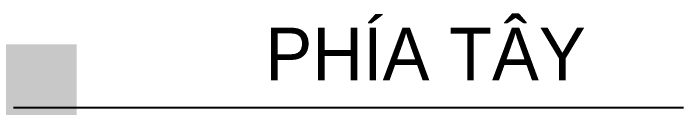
# Model space of a CAD drawing. Header units: millimetres. Extents: x 563079 to 571925, y 2063830 to 2067381.
# Drawn here: x 570762.14 to 570781.26, y 2066957.16 to 2066959.84 of the extents above; entities that cross this region are included whole.
import ezdxf

# ---------------------------------------------------------------- set-up
doc = ezdxf.new("R2010")
doc.units = ezdxf.units.MM
doc.header["$MEASUREMENT"] = 0
doc.layers.add('MC', color=7, linetype='Continuous')
doc.styles.add('KTEN', font='')
doc.styles.add('TIEUDE', font='', dxfattribs={"width": 0.8})
doc.styles.get('KTEN').set_extended_font_data('.VnAvantH')
doc.styles.get('TIEUDE').set_extended_font_data('.VnAvantH')
doc.dimstyles.new('DIM3', dxfattribs={"dimscale": 1.2, "dimtxt": 1.2, "dimasz": 0.4, "dimexe": 0, "dimexo": 0, "dimgap": 0.3, "dimtad": 1, "dimzin": 0, "dimdsep": 46, "dimtxsty": 'TIEUDE', "dimblk1": 'BOXFILLED', "dimblk2": 'BOXFILLED', "dimsah": 1, "dimcen": 0.09, "dimdle": 0.8, "dimclrd": 9, "dimclre": 9, "dimclrt": 7, "dimadec": 1, "dimazin": 0, "dimtfac": 1, "dimtmove": 2, "dimatfit": 3, "dimldrblk": 'BOXFILLED', "dimfxl": 1, "dimtolj": 1, "dimtzin": 0, "dimarcsym": 0})

# ---------------------------------------------------------------- blocks, each defined once
blk = doc.blocks.new('_BoxFilled')
at = {"color": 0, "linetype": 'ByBlock', "lineweight": -2}
blk.add_line((-0.5, 0), (-1, 0), dxfattribs=at)
at = {"color": 0, "linetype": 'ByBlock'}
blk.add_solid([(-0.5, 0.5), (0.5, 0.5), (-0.5, -0.5), (0.5, -0.5)], dxfattribs=at)

msp = doc.modelspace()

# ---------------------------------------------------------------- texts
at = {"layer": 'MC', "style": 'KTEN'}
msp.add_text('phÝa t©y', height=1.5, dxfattribs=at).set_placement((570769.32682, 2066957.9338))

# ---------------------------------------------------------------- leaders
at = {"layer": 'MC', "color": 9}
msp.add_leader([(570762.13815, 2066957.16225), (570781.25689, 2066957.16225)], dimstyle='DIM3', override={"dimasz": 3, "dimtad": 0, "dimclrd": 6}, dxfattribs=at)

doc.saveas('drawing.dxf')
